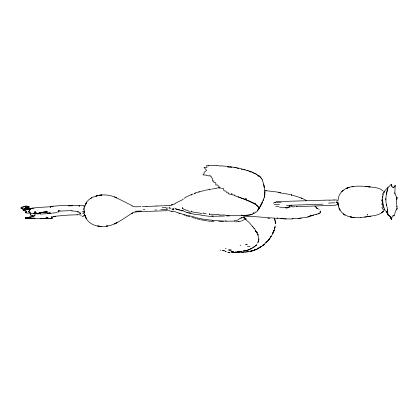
<?xml version="1.0" encoding="UTF-8"?>
<svg xmlns="http://www.w3.org/2000/svg" width="418" height="418" viewBox="0 0 418 418"><rect width="100%" height="100%" fill="white"/><g stroke="black" fill="none" stroke-linecap="round" stroke-linejoin="round"><path stroke-width="0.63" d="M45.05 212.292L39.788 212.532L47.302 211.869L39.679 212.496L43.263 212.25M258.846 208.462L258.716 207.49A13.82 5.444 6.5 0 0 257.289 205.614L254.708 203.78L255.408 203.195L253.857 203.31L249.969 201.225L246.401 200.023L246.683 199.151L245.956 198.493L245.084 198.78L245.915 199.851L253.329 203.263L254.024 202.949L254.269 203.65C256.129 204.031 260.555 209.711 258.779 208.08L258.768 208.462M386.838 206.33C384.837 200.018 386.326 193.45 387.867 187.243L388.923 186.783L391.3 184.145L391.603 186.506M258.7 208.66L258.711 207.981L258.742 209.355M23.648 209.428L23.695 209.742L23.899 209.256L22.969 209.716L23.695 209.742L23.868 209.303L26.162 209.193L29.495 209.664L29.72 209.021L31.235 208.352L31.026 208.645L26.632 208.321L25.806 207.887L25.712 207.229L27.28 207.176L28.074 207.741L25.712 207.229M275.232 222.898C275.3 219.215 275.337 227.528 275.284 221.739M57.438 211.989L58.609 211.957L58.692 210.583L60.129 210.217M77.837 212.271L77.9 211.362L71.718 210.996M34.563 214.063L34.584 211.879L35.791 211.801L36.314 213.514L36.016 213.974L34.563 214.063L33.853 213.52L30.545 213.629L30.514 214.826L33.137 216.237L33.304 216.801L29.871 217.067L33.32 216.644L32.374 215.38L32.338 215.693M258.376 241.233L258.068 242.21C259.202 238.469 258.225 234.023 255.617 231.159L255.555 230.454M383.358 205.996C382.637 201.277 381.786 195.964 384.466 191.669L384.774 191.841M394.78 193.915L395.151 185.613L394.979 186.25M52.135 218.227L51.764 216.806L52.135 218.227L49.956 218.457L41.236 218.755L25.263 218.206L26.909 217.579L25.811 217.689L29.84 217.412L29.871 217.067M81.667 215.819L82.565 216.498L83.903 215.829M29.782 213.117C29.035 212.934 24.312 213.577 26.339 211.9L25.848 211.179L23.617 210.458L22.933 209.596M30.718 208.937L26.611 208.483L25.806 207.887M25.435 218.342L25.811 217.689L25.806 218.123L25.299 218.165M27.018 206.168C33.268 208.545 25.514 205.426 25.153 206.158L24.991 206.685L21.694 207.234L20.9 208.039L22.948 208.922L27.964 208.629M27.348 209.219L29.511 209.235M28.074 209.601L28.121 209.204M28.999 206.978L28.346 207.14L28.131 207.704L28.926 206.79M29.84 217.412L29.835 216.947M31.016 215.327L29.835 212.292L28.607 211.764L31.157 208.274L33.837 207.955M46.497 217.997L46.084 217.276L47.401 217.229L47.835 217.794L46.497 217.997L46.084 217.276M50.902 206.393L50.541 207.412L50.902 206.393L58.802 205.74L74.947 205.41L78.976 205.656L80.742 205.196L83.913 205.755M58.609 211.957L58.692 210.583M225.062 251.573L225.73 251.636M249.677 249.483L248.877 249.656L252.122 248.104L248.344 250.042L242.91 251.103L247.127 250.309M338.115 199.83C338.512 193.315 344.03 188.246 350.237 187.039C353.806 186.271 357.468 185.989 361.115 186.203C361.946 185.963 374.235 187.348 365.275 186.433L365.645 186.459M394.869 192.761L395.642 195.509L397.037 197.704L396.51 201.492L397.1 208.41L396.839 209.345L395.428 211.226L394.331 215.887L392.711 215.792L392.136 216.665L391.499 219.408L390.114 216.367L388.395 215.066C386.634 214.162 388.228 209.167 387.063 206.973M382.308 197.662L382.501 196.267M396.954 197.709L396.865 198.336L397.037 197.704L396.583 197.353M25.226 206.236C24.437 206.858 26.156 205.719 27.008 206.246M387.533 209.768L387.444 212.673M291.482 194.741L291.623 195.248L291.482 194.741L279.778 192.813L278.461 192.202L264.719 190.514M338.376 203.409L336.908 202.511L337.018 200.844M250.659 172.028L250.753 171.563C243.428 169.358 235.794 166.798 228.05 166.954M382.705 201.669L381.786 200.818L382.12 199.167M274.595 228.515L275.018 226.943L274.37 229.461M36.016 213.974L35.791 211.801M21.428 208.551L22.222 208.43L22.159 208.713L20.9 208.039L21.47 207.882L21.694 207.234L25.09 206.523M310.997 215.604L313.228 215.39L314.075 214.795L318.793 213.734L320.277 212.783L320.434 211.158L320.042 211.174L320.434 211.158M30.488 218.233L35.122 218.165M83.344 212.793L83.647 211.675L82.21 211.769M395.02 185.984L395.125 185.582L394.211 187.092L393.202 187.666L391.938 186.418L391.603 184.563M25.869 212.825L25.717 212.532L26.339 212.443L26.553 211.168M383.139 208.096L382.825 206.826L383.306 206.037L381.89 204.193L382.47 202.145M388.118 187.207L386.457 194.302M29.495 209.664L29.72 209.021M396.463 199.809L396.875 198.534M84.838 206.581L84.128 209.465L84.368 213.07L84.117 210.918M258.664 239.927L259.04 238.861M34.584 211.879L33.853 213.52M263.481 199.726L264.897 194.945L264.824 191.747L264.458 197.223L264.85 190.932L263.988 185.414L262.358 179.944M200.828 215.171L209.152 216.289L211.44 216.258L212.01 215.881L212.391 216.268L224.461 216.064M273.68 231.53L274.213 230.046M79.707 205.489L79.316 206.549L78.976 205.656M40.196 213.99L40.144 213.096L38.524 213.081L40.196 213.99L43.148 213.969L57 212.626M191.538 195.19L191.872 194.328L193.147 194.025M263.121 200.661L263.68 199.214L259.223 208.347L262.494 202.093L260.116 206.696M84.797 206.079L86.792 201.852L88.929 199.585L92.378 197.353L97.425 195.708L95.894 196.073C102.713 193.983 110.331 194.731 116.679 197.923L114.328 196.836M274.02 230.647L272.238 234.665L270.012 238.166L266.532 242.252L265.838 242.895L267.332 241.343L262.608 245.659L264.286 244.321L263.444 244.948M396.583 209.763L397.1 208.41L396.854 208.143M242.999 215.489L249.907 215.009L252.895 213.875L253.815 212.783L253.146 212.934M273.257 232.345L273.858 230.898M83.877 216.038L84.143 215.432M382.214 194.725L382.695 193.691M273.409 232.079L272.708 233.568L273.409 232.079L273.168 232.303M259.468 207.762L259.761 207.14M168.956 208.112L169.342 207.297L170.058 207.401M261.537 203.942L261.84 203.32L260.895 205.259M273.623 231.264L274.38 229.874M258.11 209.387L257.744 210.071L258.46 209.324L258.685 209.502M166.312 208.744L166.73 207.965L167.608 208.065M80.977 213.812L80.193 213.635L80.58 212.929M256.652 211.278L257.06 211.451L257.953 210.322L257.707 210.662M29.793 208.911L30.577 208.373M258.878 240.867L258.199 241.975M298.196 218.499L307.648 217.073L313.056 215.369L313.401 214.758M36.314 213.514L37.254 213.17L38.613 213.927L38.858 213.509M289.423 206.513L288.828 207.516L286.335 208.169L285.531 207.709L279.438 207.098M309.775 216.362L310.203 215.641L311.724 215.521M33.56 215.27L34.333 215.855L34.877 215.223M253.564 213.389L255.194 212.699L255.659 211.963L256.265 211.983L256.046 212.135M384.696 191.083L386.718 188.565M289.413 206.591L288.828 207.516L288.577 206.999L285.531 207.709M272.886 232.795L273.267 232.225M394.602 186.303L392.852 187.839M309.649 216.378L310.203 215.641M270.268 237.387L271.13 236.274L270.373 237.231M383.964 210.745C379.257 216.252 371.21 215.646 364.705 217.104M195.248 193.011L194.61 193.586L195.248 193.011L199.6 191.679L204.998 190.441M209.716 214.188L209.402 214.528L209.246 213.77L209.716 214.188L219.157 214.538M212.522 220.375L226.18 221.195L234.409 221.101L234.785 220.694L237.805 220.087L240.308 218.097L241.844 217.679L244.436 217.851L245.507 218.907L245.167 218.891L246.254 219.513L246.542 220.338L248.909 222.224L254.16 228.369M178.199 209.559L183.559 211.053L186.951 212.501L187.442 212.318L187.818 212.788L190.927 213.008M240.099 245.251L240.831 245.303M343.241 190.237L341.678 191.716M382.48 212.219L383.28 211.498L381.707 212.783L382.522 212.177M284.58 218.907L292.041 218.938L292.443 218.567L297.705 218.572L301.279 217.992M191.632 211.66L191.381 211.884L191.183 211.006L191.632 211.66L194.569 212.401L199.506 212.997M393.97 215.782L393.296 215.829M170.633 208.201L169.4 208.875M253.925 247.028L254.755 246.291L252.812 247.733M246.192 218.666L241.536 220.976M36.716 213.582L37.354 213.938L37.813 213.582M28.905 218.389L30.545 218.029M181.605 200.222L183.288 199.193M307.648 217.073L308.75 216.608M48.028 213.316L49.737 212.705L50.343 213.049M251.568 214.434L252.42 214.115M253.836 213.446L254.139 213.29M261.506 246.395L261.762 246.228L257.065 249.044L253.632 250.403M261.642 246.27L260.576 246.965L262.661 245.643M247.853 251.338L247.315 251.699L248.992 251.594L246.557 251.908M181.198 200.321L174.917 203.566M116.46 222.919L114.323 223.928L117.071 222.528L113.445 224.377L109.908 225.542L104.881 226.368L100.675 226.347L101.13 226.399C94.301 226.347 87.122 222.7 85.037 215.819M216.519 188.131L218.771 187.703L219.163 188.016L219.847 187.588M219.163 188.016L219.554 187.776L218.771 187.703M90.716 198.367L91.714 197.761M252.509 247.89L253.449 247.32M240.888 218.321L241.933 217.705M384.466 191.669L383.458 192.243L383.844 192.113M231.933 166.913L231.295 167.273L230.172 166.693L230.062 167.095L227.57 166.819L228.447 166.531L226.833 166.296L220.552 165.794L220.453 166.118L217.491 165.565L216.947 165.841L216.827 165.45L215.876 165.329L214.314 165.277L214.126 165.685L208.598 165.434L208.765 165.868L206.581 165.518L207.077 167.362L204.005 167.325L206.644 170.356L204.162 172.357L203.994 173.789L203.002 174.943L206.57 175.132L206.753 175.57L209.439 175.936L210.118 175.288L210.181 176.156L211.283 176.595L211.602 177.812L212.433 178.251L212.334 180.937L213.896 180.989L213.77 182.379L215.385 182.504L215.96 183.742L215.725 185.101L217.376 184.908L220.338 188.09L223.431 188.382L223.959 190.843L225.908 191.068L226.875 192.834L228.75 192.902L228.432 193.821L231.478 194.454L231.807 193.461L232.142 194.845L234.498 194.997L234.232 195.551L234.811 195.833L235.141 195.546L235.595 196.068L245.606 199.595L244.906 199.078M183.983 198.414L186.799 196.622L191.872 194.328M30.786 209.261L29.903 209.737L28.607 211.764L30.483 212.678M319.488 213.065L320.277 212.783M243.38 216.231L253.141 216.514L280.457 218.609L281.831 218.222L283.77 218.802L286.131 218.875M257.3 242.931L257.937 242.633M347.003 188.157L348.528 187.541L346.203 188.518L347.107 188.105M169.588 205.86L173.512 204.156M116.079 223.107L120.499 220.704L132.485 212.914L131.419 213.608L134.11 212.276L137.083 211.821L167.508 210.662M238.668 221.739L240.914 221.122M235.209 252.174L234.77 252.367L236.086 252.106L232.486 252.425L233.484 252.477M174.139 204.214L174.99 203.838M235.376 167.451L234.634 167.775L234.602 167.299M225.427 248.684L226.075 248.412M172.305 209.711L173.904 209.068L173.48 208.692M265.822 190.979L266.412 190.744M255.241 249.786L254.933 249.886L256.156 249.457L251.427 251.087L250.403 251.275L251.876 250.946L245.439 252.179M186.951 212.501L187.442 212.318M254.118 250.22L253.736 250.356L254.855 249.974M337.08 204.611L338.381 204.339L335.544 205.196L296.425 206.691M293.023 218.682L292.041 218.938M72.178 210.202L71.091 210.562L58.881 211.189M348.22 187.64L349.145 187.342M247.2 250.22L248.538 249.797M213.243 216.001L211.9 216.179M262.065 179.144L259.939 176.485L258.408 175.565L258.434 176.093L257.958 176.145L257.859 175.565L259.745 176.453L261.783 178.92M171.584 205.034L172.947 204.616L171.767 204.898M252.2 250.826L250.915 251.208L252.812 250.654L252.2 250.826L252.488 250.748M273.299 203.158L273.978 202.976M171.845 209.11L172.937 208.833M209.162 189.683L211.372 189.14M274.13 202.558L275.692 202.171M225.224 215.364L244.352 215.291M51.362 218.327L52.14 218.149L49.956 218.457M241.897 252.493L243.475 252.305M39.459 213.253L40.144 213.096M238.312 221.66L235.517 221.921M220.26 250.267L220.897 250.131M212.344 188.993L216.341 188.351M205.609 190.211L209.366 189.5M274.997 202.296L289.956 201.225L324.807 200.18M369.763 216.315L370.541 216.163L368.822 216.498M238.474 168.261L237.523 168.444L236.818 167.77M194.292 193.351L194.919 193.241M41.711 212.391L46.205 211.869M250.732 214.763L244.587 215.583M99.411 195.263L101.971 194.987L98.773 195.347M84.07 206.074L85.298 205.87M366.581 216.843L360.499 217.491M34.736 212.715L35.624 212.569M51.738 217.046L55.516 216.503M169.609 205.207L163.407 205.766M238.924 251.746L242.132 251.281L235.198 252.253M29.845 217.334L26.956 217.616M367.704 216.686L368.018 216.639M222.287 250.575L223.222 250.581M247.231 251.693L247.665 251.636M32.04 208.43L36.622 207.579L50.651 206.727M26.627 212.642L25.796 212.746L26.339 212.443M250.105 246.239L247.372 246.489M243.558 252.138L244.833 251.97M259.103 208.044L258.779 208.08L258.967 208.655M244.624 251.991L246.087 251.824M83.72 206.879L84.671 206.779M360.849 217.459L355.974 217.647L352.489 217.266L354.574 217.532L353.194 217.417L348.319 216.461L344.667 214.795M146.901 206.346L142.303 206.644M25.446 218.259L28.414 218.405M239.342 252.279L231.097 252.697M46.508 217.919L47.835 217.794M146.718 206.455L155.371 206.079M143.296 209.517L144.79 209.387M289.758 206.889L292.135 206.685M236.823 252.268L238.25 252.148M80.084 212.26L78.464 212.239L77.9 211.362M200.441 214.836L195.572 214.586L188.737 212.898M44.977 212.219L47.386 211.978L44.836 212.119M333.904 199.966L336.553 199.987L338.162 200.551M225.03 214.951L219.283 215.071M295.024 206.738L292.302 206.884M156.849 206.027L162.586 205.797M77.032 214.821L79.101 214.695L80.846 215.134M295.876 206.335L296.79 206.278M233.97 252.404L235.423 252.315M26.825 208.598L24.317 208.718M34.61 213.253L35.739 213.196M335.941 202.547L336.908 202.511M283.77 218.802L280.457 218.609M134.988 211.252L141.462 210.996M239.19 251.322L240.407 251.27L237.91 251.322M68.521 205.87L72.622 205.808M25.252 208.734L29.38 208.979L28.534 208.645M24.709 209.005L27.358 209.141M324.979 200.149L329.248 200.081M155.621 206.043L157.022 205.996M329.07 200.191L334.254 200.013M338.428 202.223L338.016 202.234L337.587 203.122L337.995 204.198M334.604 202.751L328.532 203.075M172.984 209.068L173.972 209.031M154.989 209.967L156.468 209.914M183.173 210.604L180.816 210.343M77.304 214.763L67.763 215.118L53.76 216.378M46.152 217.433L47.469 217.386L47.814 217.956M48.483 218.426L40.165 218.4M275.269 226.002L274.778 227.638M253.705 228.014L254.797 228.886L255.534 231.159L256.532 232.058M236.562 252.383L238.046 252.331M243.166 252.32L238.83 252.399M198.926 192.024L199.433 192.014M166.16 207.302L162.2 207.464M234.958 252.42L236.128 252.388L234.806 252.404M229.874 252.603L228.636 252.425L229.91 252.723M223.353 250.424L224.461 250.403L223.191 250.377M34.694 213.049L35.755 213.034M35.237 215.876L34.501 215.85M322.91 204.162L289.554 205.275M140.903 206.691L135.338 206.811L132.031 206.152M238.589 252.122L236.149 252.117M226.509 215.934L229.472 215.944M50.421 218.29L51.32 218.285M381.89 204.193L383.17 204.188M160.778 209.695L167.827 209.47M232.136 252.373L233.27 252.383M234.409 221.101L234.89 221.112M286.591 205.374L291.931 205.76M53.17 206.633L50.892 206.471M29.683 209.068L30.169 209.073M241.714 215.604L243.187 215.631M315.987 214.491L316.489 214.502M275.744 206.299L278.691 206.602M34.61 213.389L35.749 213.431M225.072 251.495L226.316 251.537M233.239 252.592L234.801 252.65M223.369 221.723L218.807 221.54M279.365 204.721L274.26 204.35M381.786 200.818L382.768 200.865M214.058 221.462L207.621 221.017M228.766 252.326L227.664 252.216M368.112 186.731L370.123 186.919L367.145 186.632L374.303 187.374L378.034 188.184L380.641 189.155L383.186 191.146M245.22 169.917L243.281 169.64M200.039 213.483L202.27 213.661M276.141 201.758L281.011 202.113M206.273 213.514L203.681 213.697L203.493 212.736M318.098 213.692L318.793 213.734M237.34 252.085L238.302 252.159M267.786 218.28L269.772 218.431M168.255 210.473L169.138 210.573M84.065 215.139L85.105 215.265M204.867 220.391L200.656 219.763M179.63 209.961L177.373 209.643L175.283 208.551M277.118 217.94L277.965 218.055M23.627 210.379L25.383 210.635M169.489 210.897L171.986 211.341M34.01 215.84L34.333 215.855M252.503 172.603L255.011 173.789M205.222 220.495L207.041 220.793M382.825 206.826L383.63 206.957L384.905 209.575L384.064 210.202L383.687 210.035L381.812 207.647M53.718 216.451L54.664 216.602M194.396 218.055L191.899 217.559M199.01 219.272L199.971 219.45M82.649 213.352L84.096 213.619L84.426 214.455M188.811 210.98L184.098 209.381L182.53 208.284L182.285 207.579L182.363 208.613M315.318 206.973L316.321 207.161L316.802 208.154L317.999 208.65L316.332 207.793L316.802 208.154M172.963 211.085L184.202 214.69L192.379 216.472L197.317 218.003L203.812 219.283L213.023 220.338M197.186 218.917L198.529 219.184M258.805 175.79L259.103 175.853M175.597 208.89L177.086 209.199L177.373 209.643M257.812 234.822L258.413 234.947L257.624 234.028M244.436 217.851L243.668 217.673L245.068 218.175L245.507 218.907M190.044 216.864L187.776 216.242M222.982 250.701L223.468 250.821M189.495 211.539L190.07 211.686M178.81 213.321L179.933 213.629M278.461 192.202L280.671 192.802M318.479 209.094L319.153 209.293M252.07 226.237L252.399 226.337M256.997 232.774L257.561 232.941L256.333 231.891M195.138 218.415L196.272 218.755M390.114 216.367L390.982 218.541M390.872 218.509L391.499 219.408M79.979 213.65L80.277 213.739M291.654 195.039L293.3 195.472C297.825 196.868 302.564 198.08 306.593 200.619M183.826 214.847L184.913 215.197M185.926 215.719L186.977 216.059M171.662 211.215L172.728 211.56M244.859 199.48L238.025 196.763M241.212 169.217L242.142 169.546M132.276 205.729L115.582 197.348M247.085 170.387L248.031 170.837M187.254 212.511L187.818 212.788M314.869 206.372L316.321 207.161M255.654 173.898L256.662 174.442M251.511 172.007L250.753 171.563L250.779 171.929L251.542 171.824L257.154 174.536L257.859 175.565M248.924 170.936L250.048 171.599M22.222 208.43L22.948 208.922M344.61 214.747L343.544 213.911L345.054 215.045C340.91 212.741 338.319 208.242 338.068 203.54M388.212 215.286L388.139 214.878M384.1 209.444L384.612 209.846M254.708 203.78L255.33 204.271M301.101 197.939L301.927 198.597L301.639 198.346M47.506 212.966L47.945 213.321M79.53 213.081L80.193 213.635M386.342 211.649L386.937 212.182L385.38 210.573M255.534 231.159L255.926 231.525M23.617 210.458L22.969 209.716M386.389 211.665L386.843 212.156M387.752 214.298L388.097 215.223M386.514 205.358L386.373 204.548M390.699 217.663L389.383 215.631M225.715 220.589L226.18 221.195M30.112 213.582L30.514 214.826M238.594 221.143L238.871 221.524M86.061 218.039L86.51 218.698L85.68 217.245L86.035 217.982M386.765 211.973L386.363 211.33L386.812 212.151M49.737 212.705L50.155 213.541M339.275 208.556L340.038 210.129L339.045 208.049L339.891 209.836M274.375 218.264L274.736 219.194M84.797 214.899L85.319 216.341L84.588 214.288M30.425 213.237L30.545 213.629M241.327 214.857L241.499 215.427M387.925 214.486L387.658 210.954M338.329 205.374L338.507 206.084L338.277 205.003M262.044 179.353L262.217 180.116M275.3 221.853L274.762 219.231L275.149 220.903M263.617 184.045L264.035 186.031M391.258 218.734L391.373 219.372M37.254 213.17L37.354 213.938M38.524 213.081L38.613 213.927M48.687 212.856L48.754 213.588M385.762 198.508L385.871 199.909M396.802 206.152L396.844 206.853M25.775 207.385L25.796 207.965M391.619 217.579L391.64 218.462M25.838 210.709L25.848 211.179M83.595 208.049L83.6 209.773M86.27 202.793L85.643 204.083L86.725 202.051L86.27 202.793M269.396 238.803L267.901 240.549L269.856 238.171L268.821 239.592L269.856 238.171L269.396 238.803M256.814 244.765L255.252 246.082L256.814 244.765M367.615 214.69L367.218 215.04L367.668 214.653M263.403 245.016L264.192 244.373L263.403 245.016M260.905 246.792L257.065 249.044L260.905 246.792M246.228 244.64L245.622 244.791L247.252 244.561L246.228 244.64M352.829 186.637L351.94 186.783L353.142 186.59L352.829 186.637M107.551 226.039L106.313 226.19L107.551 226.039M233.516 251.631L231.091 251.479L233.516 251.631M229.89 250.021L228.562 249.98L231.353 250.126L229.89 250.021M99.813 226.279L97.812 226.013L99.813 226.279M351.622 217.114L350.185 216.822L351.622 217.114M264.249 187.191L264.071 186.209L264.249 187.191"/></g></svg>
